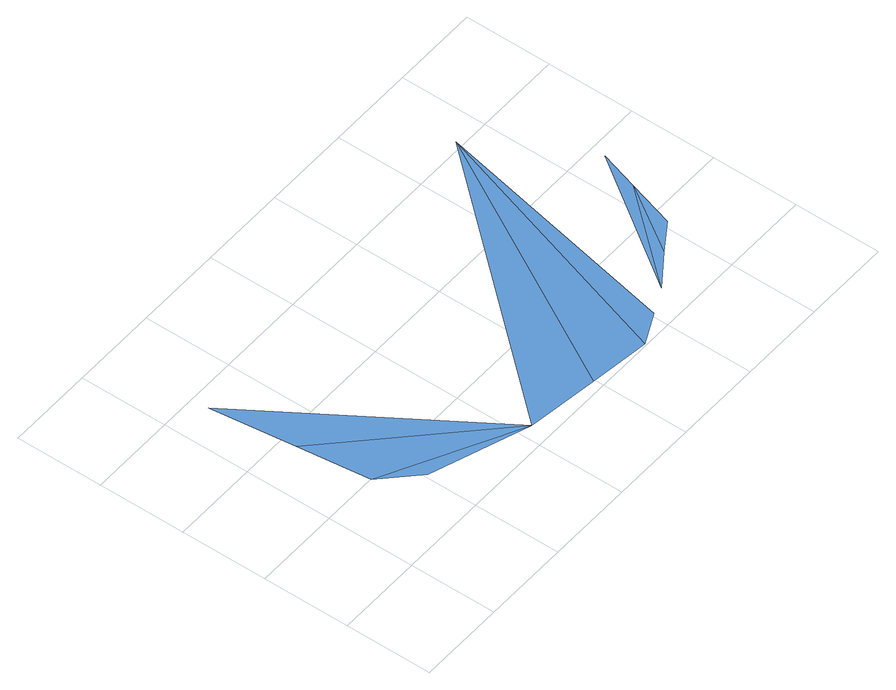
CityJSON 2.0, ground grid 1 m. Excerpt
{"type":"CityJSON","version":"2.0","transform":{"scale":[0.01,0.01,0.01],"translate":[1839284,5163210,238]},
"CityObjects":{
"waterbody1":{"type":"WaterBody","attributes":{"class":"unknow","usage":"unknow"},"geometry":[{"type":"MultiSurface","lod":"3","boundaries":[[[0,1,2]],[[1,3,2]],[[4,0,2]],[[2,5,6]],[[5,7,6]],[[7,8,6]],[[9,10,11]],[[10,12,11]],[[9,11,13]]],"semantics":{"surfaces":[{"type":"WaterSurface"}],"values":[0,0,0,0,0,0,0,0,0]}}]}
},
"vertices":[
[56,183,34],[66,100,34],[216,22,34],[104,61,34],[44,281,34],[298,11,34],[465,308,34],[367,2,34],[404,20,34],[435,35,34],[474,62,34],[524,138,34],[507,84,34],[538,184,34]
]}
